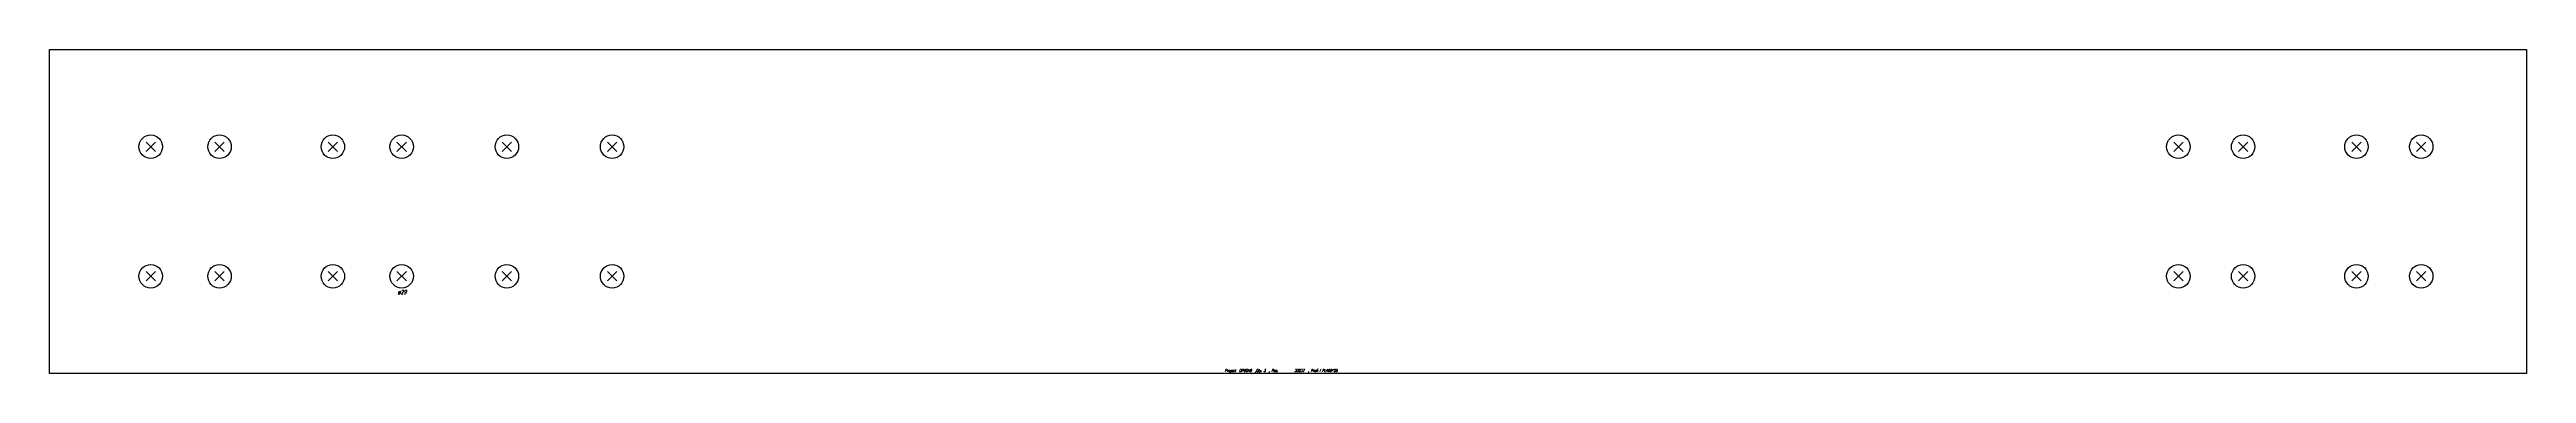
# Model space of a CAD drawing. Extents: x 0 to 3060, y -200 to 200.
import ezdxf

# ---------------------------------------------------------------- set-up
doc = ezdxf.new("R2010")
doc.units = 0
doc.header["$LTSCALE"] = 10
for name, color, linetype in [('BEZ_SCHRAUBEN', 7, 'CONTINUOUS'), ('SCHRAUBEN', 7, 'CONTINUOUS'), ('TEILE', 7, 'CONTINUOUS'), ('UNTERSCHRIFT', 7, 'CONTINUOUS')]:
    doc.layers.add(name, color=color, linetype=linetype)
doc.styles.get("Standard").update_dxf_attribs({"font": 'ROMANS'})

msp = doc.modelspace()

# ---------------------------------------------------------------- linework, layer by layer
at = {"layer": 'SCHRAUBEN', "color": 6}
for p, q in [((130.80307, 85.800034), (119.203072, 74.200043)), ((119.203072, 85.800034), (130.80307, 74.200043)), ((215.80307, 85.800034), (204.203064, 74.200043)), ((204.203064, 85.800034), (215.80307, 74.200043)), ((355.803101, 85.800034), (344.203064, 74.200043)), ((344.203064, 85.800034), (355.803101, 74.200043)), ((440.803101, 85.800034), (429.203064, 74.200043)), ((429.203064, 85.800034), (440.803101, 74.200043)), ((570.798035, 85.800018), (559.197998, 74.20002)), ((559.197998, 85.800018), (570.798035, 74.20002)), ((700.798035, 85.800018), (689.197998, 74.20002)), ((689.197998, 85.800018), (700.798035, 74.20002)), ((2635.802979, 85.800034), (2624.203125, 74.200043)), ((2624.203125, 85.800034), (2635.802979, 74.200043)), ((2715.802979, 85.800034), (2704.203125, 74.200043)), ((2704.203125, 85.800034), (2715.802979, 74.200043)), ((2855.802979, 85.800034), (2844.203125, 74.200043)), ((2844.203125, 85.800034), (2855.802979, 74.200043)), ((2935.802979, 85.800034), (2924.203125, 74.200043)), ((2924.203125, 85.800034), (2935.802979, 74.200043)), ((130.80307, -74.199966), (119.203072, -85.799973)), ((119.203072, -74.199966), (130.80307, -85.799973)), ((215.80307, -74.199966), (204.203064, -85.799973)), ((204.203064, -74.199966), (215.80307, -85.799973)), ((355.803101, -74.199966), (344.203064, -85.799973)), ((344.203064, -74.199966), (355.803101, -85.799973)), ((440.803101, -74.199966), (429.203064, -85.799973)), ((429.203064, -74.199966), (440.803101, -85.799973)), ((570.798035, -74.199951), (559.197998, -85.79995)), ((559.197998, -74.199951), (570.798035, -85.79995)), ((700.798035, -74.199951), (689.197998, -85.79995)), ((689.197998, -74.199951), (700.798035, -85.79995)), ((2635.802979, -74.199966), (2624.203125, -85.799973)), ((2624.203125, -74.199966), (2635.802979, -85.799973)), ((2715.802979, -74.199966), (2704.203125, -85.799973)), ((2704.203125, -74.199966), (2715.802979, -85.799973)), ((2855.802979, -74.199966), (2844.203125, -85.799973)), ((2844.203125, -74.199966), (2855.802979, -85.799973)), ((2935.802979, -74.199966), (2924.203125, -85.799973)), ((2924.203125, -74.199966), (2935.802979, -85.799973))]:
    msp.add_line(p, q, dxfattribs=at)
at = {"layer": 'SCHRAUBEN', "color": 2}
for centre, radius in [((125.003067, 80.000038), 14.5), ((210.003067, 80.000038), 14.500015), ((350.003082, 80.000038), 14.500031), ((435.003082, 80.000038), 14.500031), ((564.998047, 80.000015), 14.5), ((694.998047, 80.000015), 14.499939), ((2630.00293, 80.000038), 14.500244), ((2710.00293, 80.000038), 14.500244), ((2850.00293, 80.000038), 14.500244), ((2930.00293, 80.000038), 14.500244), ((125.003067, -79.999969), 14.5), ((210.003067, -79.999969), 14.500015), ((350.003082, -79.999969), 14.500031), ((435.003082, -79.999969), 14.500031), ((564.998047, -79.999947), 14.5), ((694.998047, -79.999947), 14.499939), ((2630.00293, -79.999969), 14.500244), ((2710.00293, -79.999969), 14.500244), ((2850.00293, -79.999969), 14.500244), ((2930.00293, -79.999969), 14.500244)]:
    msp.add_circle(centre, radius, dxfattribs=at)
at = {"layer": 'TEILE', "color": 2}
for p, q in [((0, -200), (0, 200)), ((0, 200), (3060.003418, 200)), ((3060.003418, 200), (3060.003418, -200)), ((3060.003418, -200), (0, -200))]:
    msp.add_line(p, q, dxfattribs=at)

# ---------------------------------------------------------------- texts
at = {"layer": 'BEZ_SCHRAUBEN', "color": 2, "oblique": 15, "width": 0.8}
msp.add_text(' ø29', height=5, dxfattribs=at).set_placement((427.003113, -101.999969))
at = {"layer": 'UNTERSCHRIFT', "color": 2, "oblique": 15, "width": 0.8}
for s, p in [('Project  DP0GN9  ,Qty. 3  , Pos. ', (1452.001709, -198)), ('30237', (1537.801636, -198)), ('  , Profi l PL400*25', (1550.801758, -198))]:
    msp.add_text(s, height=3.25, dxfattribs=at).set_placement(p)

doc.saveas('drawing.dxf')
